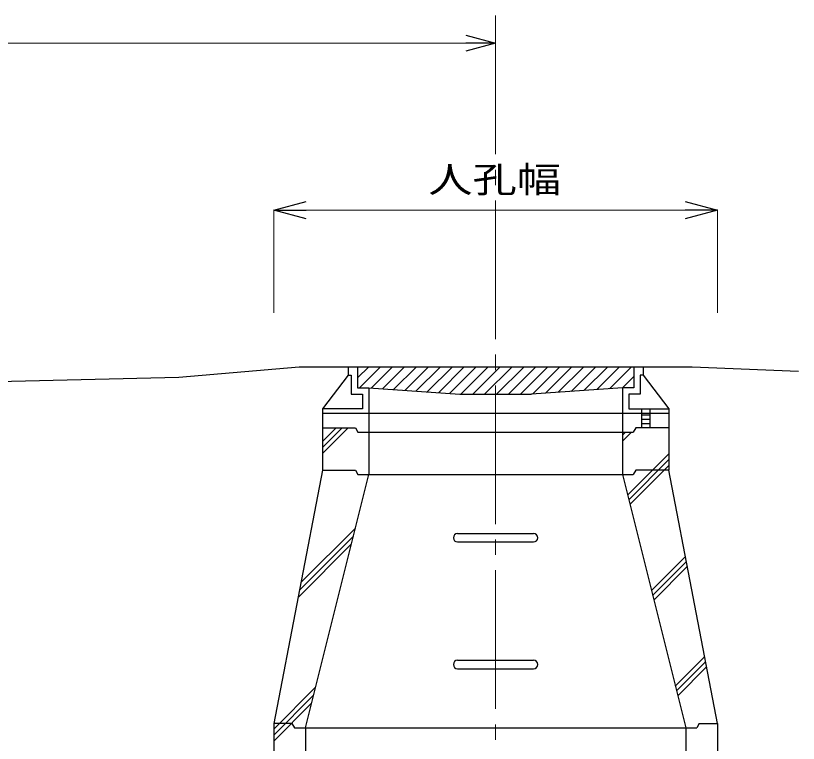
# Model space of a CAD drawing. Units: millimetres on the paper. Extents: x 20 to 821, y 20 to 574.
# Drawn here: x 257.4 to 308.2, y 143.6 to 190.8 of the extents above; entities that cross this region are included whole.
import ezdxf
from ezdxf.enums import TextEntityAlignment as Align

# ---------------------------------------------------------------- set-up
doc = ezdxf.new("R2010")
doc.units = ezdxf.units.MM
doc.linetypes.add('USER1', pattern=[12, 9, -1, 1, -1])
for name, color, linetype, lineweight in [('0_2', 7, 'Continuous', 25), ('太線', 7, 'Continuous', 25), ('寸法', 7, 'Continuous', 15), ('１点鎖線', 7, 'USER1', 15)]:
    doc.layers.add(name, color=color, linetype=linetype, lineweight=lineweight)
doc.styles.add('ＭＳ ゴシック', font='')
doc.styles.get('ＭＳ ゴシック').set_extended_font_data('MS Gothic')

msp = doc.modelspace()

# ---------------------------------------------------------------- linework, layer by layer
at = {"layer": '0_2'}
for p, q in [((286.59, 189.521), (288.515, 189.005)), ((288.515, 189.005), (286.59, 188.489)), ((288.515, 189.005), (286.59, 189.005)), ((274.124, 178.16), (276.224, 178.723)), ((300.805, 178.723), (302.905, 178.16)), ((276.224, 177.598), (274.124, 178.16)), ((274.124, 178.16), (276.224, 178.16)), ((302.905, 178.16), (300.805, 177.598)), ((302.905, 178.16), (300.805, 178.16))]:
    msp.add_line(p, q, dxfattribs=at)
at = {"layer": '太線'}
for p, q in [((267.973, 167.323), (275.76, 168.008)), ((275.76, 168.008), (284.835, 168.008)), ((278.949, 168.008), (278.949, 167.459)), ((278.949, 168.008), (298.081, 168.008)), ((279.552, 168.008), (279.552, 166.637)), ((279.552, 167.278), (280.282, 168.008)), ((279.686, 166.637), (281.057, 168.008)), ((280.451, 166.626), (281.832, 168.008)), ((281.175, 166.575), (282.607, 168.008)), ((281.9, 166.525), (283.383, 168.008)), ((282.625, 166.474), (284.158, 168.008)), ((283.349, 166.424), (284.933, 168.008)), ((284.074, 166.373), (285.708, 168.008)), ((284.799, 166.323), (286.484, 168.008)), ((284.835, 168.008), (295.172, 168.008)), ((285.523, 166.272), (287.259, 168.008)), ((286.253, 166.226), (288.034, 168.008)), ((287.028, 166.226), (288.81, 168.008)), ((287.803, 166.226), (289.585, 168.008)), ((288.578, 166.226), (290.36, 168.008)), ((289.354, 166.226), (291.135, 168.008)), ((290.129, 166.226), (291.911, 168.008)), ((290.909, 166.231), (292.686, 168.008)), ((291.742, 166.289), (293.461, 168.008)), ((292.576, 166.347), (294.237, 168.008)), ((293.409, 166.405), (295.012, 168.008)), ((294.242, 166.463), (295.787, 168.008)), ((295.076, 166.521), (296.562, 168.008)), ((295.172, 168.008), (301.269, 168.008)), ((295.909, 166.579), (297.338, 168.008)), ((297.478, 168.008), (297.478, 166.637)), ((298.081, 168.008), (298.081, 167.459)), ((301.269, 168.008), (308.156, 167.711)), ((199.085, 165.765), (267.973, 167.323)), ((278.949, 167.459), (277.277, 165.267)), ((278.949, 167.459), (279.14, 167.459)), ((279.14, 167.459), (279.14, 166.226)), ((296.743, 166.637), (297.478, 167.372)), ((297.889, 167.459), (297.889, 166.226)), ((298.081, 167.459), (297.889, 167.459)), ((298.081, 167.459), (299.753, 165.267)), ((279.552, 166.637), (280.292, 166.637)), ((280.292, 166.637), (286.185, 166.226)), ((280.292, 166.637), (280.292, 164.993)), ((296.738, 166.637), (290.844, 166.226)), ((296.738, 166.637), (296.738, 164.993)), ((297.478, 166.637), (296.738, 166.637)), ((279.14, 166.226), (279.88, 166.226)), ((279.88, 166.226), (279.88, 165.267)), ((286.185, 166.226), (290.844, 166.226)), ((297.149, 166.226), (297.149, 165.267)), ((297.889, 166.226), (297.149, 166.226)), ((279.88, 165.267), (277.277, 165.267)), ((277.277, 165.267), (277.277, 161.292)), ((297.149, 165.267), (299.753, 165.267)), ((297.971, 165.267), (297.971, 164.033)), ((298.519, 165.267), (298.519, 164.033)), ((299.753, 165.267), (299.753, 161.292)), ((277.277, 164.993), (299.753, 164.993)), ((280.292, 164.993), (280.292, 161.018)), ((296.738, 164.993), (296.738, 161.018)), ((298.519, 164.855), (297.971, 164.855)), ((298.519, 164.581), (297.971, 164.581)), ((277.276, 162.371), (278.939, 164.033)), ((277.276, 162.758), (278.551, 164.033)), ((277.276, 163.146), (278.164, 164.033)), ((277.277, 164.033), (279.414, 164.033)), ((279.414, 164.033), (279.579, 163.759)), ((297.615, 164.033), (297.45, 163.759)), ((299.753, 164.033), (297.615, 164.033)), ((298.519, 164.307), (297.971, 164.307)), ((279.579, 163.759), (297.45, 163.759)), ((296.738, 163.174), (297.322, 163.759)), ((296.738, 163.562), (296.935, 163.759)), ((297.071, 159.683), (299.753, 162.364)), ((297.149, 159.373), (299.753, 161.977)), ((297.226, 159.063), (299.753, 161.589)), ((277.277, 161.292), (274.124, 144.846)), ((276.18, 144.572), (280.292, 161.018)), ((277.277, 161.292), (279.414, 161.292)), ((279.414, 161.292), (279.579, 161.018)), ((279.579, 161.018), (297.45, 161.018)), ((296.738, 161.018), (300.849, 144.572)), ((297.615, 161.292), (297.45, 161.018)), ((299.753, 161.292), (297.615, 161.292)), ((302.905, 144.846), (299.753, 161.292)), ((275.878, 153.995), (279.422, 157.538)), ((275.786, 153.515), (279.293, 157.022)), ((286.048, 157.181), (290.982, 157.181)), ((275.694, 153.036), (279.163, 156.505)), ((286.048, 156.633), (290.982, 156.633)), ((298.622, 153.481), (300.827, 155.686)), ((298.7, 153.171), (300.89, 155.361)), ((298.777, 152.86), (300.952, 155.035)), ((286.048, 148.958), (290.982, 148.958)), ((300.173, 147.279), (302.074, 149.18)), ((300.25, 146.968), (302.137, 148.855)), ((286.048, 148.409), (290.982, 148.409)), ((300.328, 146.658), (302.199, 148.53)), ((274.124, 144.489), (276.838, 147.202)), ((274.124, 144.101), (276.708, 146.685)), ((274.124, 143.713), (276.579, 146.168)), ((274.124, 144.846), (274.125, 120.844)), ((275.303, 144.846), (274.124, 144.846)), ((275.303, 144.846), (275.467, 144.572)), ((301.726, 144.846), (301.562, 144.572)), ((301.726, 144.846), (302.905, 144.846)), ((302.905, 144.846), (302.905, 111.607)), ((275.467, 144.572), (301.562, 144.572)), ((276.18, 144.572), (276.18, 111.332)), ((300.849, 144.572), (300.849, 111.332))]:
    msp.add_line(p, q, dxfattribs=at)
for centre, start, end in [((286.048, 156.907), 90, 270), ((290.982, 156.907), 270, 90), ((286.048, 148.684), 90, 270), ((290.982, 148.684), 270, 90)]:
    msp.add_arc(centre, 0.274, start, end, dxfattribs=at)
at = {"layer": '寸法'}
for p, q in [((185.756, 189.005), (288.515, 189.005)), ((274.124, 171.513), (274.124, 178.194)), ((276.224, 178.16), (300.805, 178.16)), ((302.905, 171.513), (302.905, 178.194))]:
    msp.add_line(p, q, dxfattribs=at)
at = {"layer": '１点鎖線'}
msp.add_line((288.515, 190.795), (288.515, 97.052), dxfattribs=at)

# ---------------------------------------------------------------- texts
at = {"layer": '0_2', "style": 'ＭＳ ゴシック', "width": 1.25}
msp.add_text('人孔幅', height=1.686, dxfattribs=at).set_placement((284.142, 178.809), align=Align.BOTTOM_LEFT)

doc.saveas('drawing.dxf')
